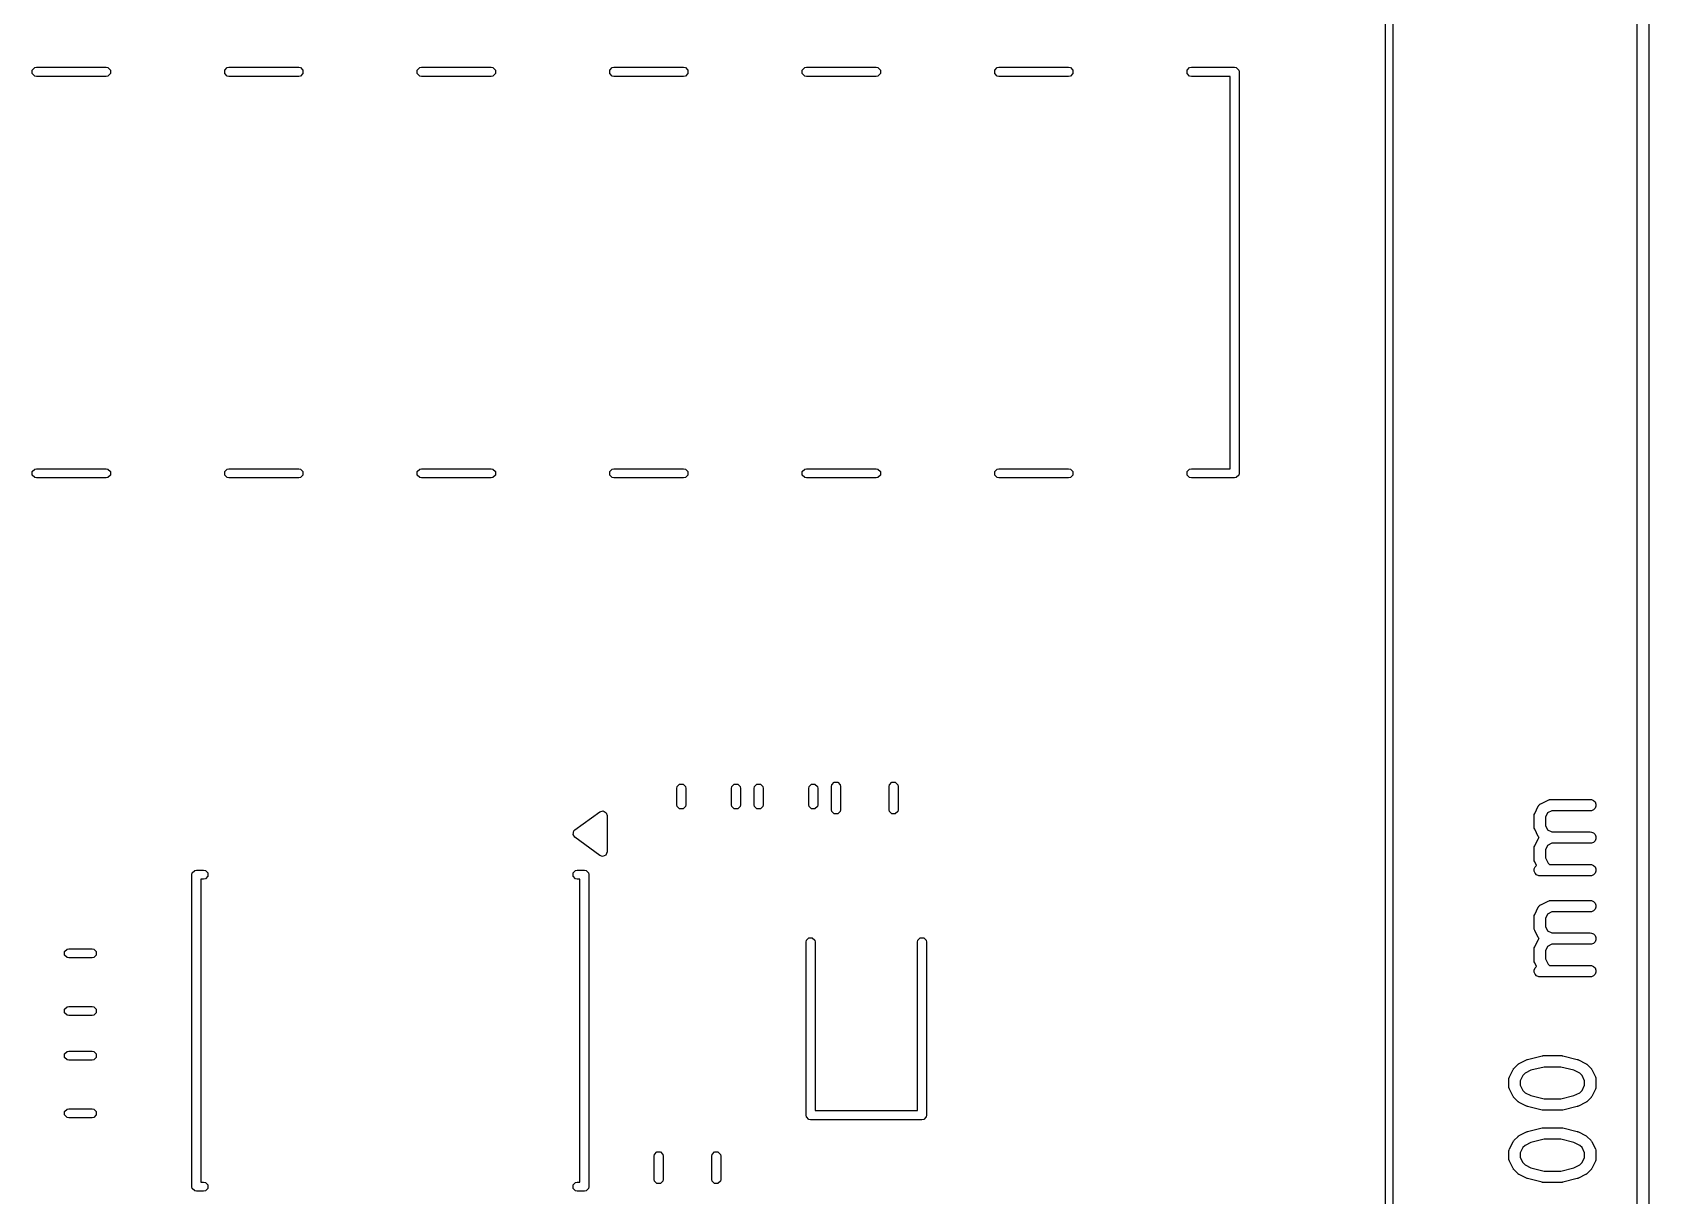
# Model space of a CAD drawing. Header units: inches. Extents: x 4.8 to 6.93, y -5.65 to -3.45.
# Drawn here: x 6.064 to 6.904, y -4.661 to -4.057 of the extents above; entities that cross this region are included whole.
import ezdxf

# ---------------------------------------------------------------- set-up
doc = ezdxf.new("R2010")
doc.units = ezdxf.units.IN
doc.header["$MEASUREMENT"] = 0
doc.layers.add('F.Silkscreen', color=41, linetype='CONTINUOUS', true_color=0xf2eda1)

msp = doc.modelspace()

# ---------------------------------------------------------------- linework, layer by layer
at = {"layer": 'F.Silkscreen', "linetype": 'CONTINUOUS'}
for p, q in [((6.89773, -5.51437), (6.89773, -3.76252)), ((6.90363, -3.76252), (6.90363, -5.51437)), ((6.76682, -5.42998), (6.76682, -4.03116)), ((6.77076, -4.03116), (6.77076, -5.42998)), ((6.06385, -4.07651), (6.06513, -4.07524)), ((6.06385, -4.07832), (6.06385, -4.07651)), ((6.06513, -4.0796), (6.06385, -4.07832)), ((6.06513, -4.07524), (6.06603, -4.07506)), ((6.06603, -4.07978), (6.06513, -4.0796)), ((6.06603, -4.07506), (6.10225, -4.07506)), ((6.10225, -4.07978), (6.06603, -4.07978)), ((6.10225, -4.07506), (6.10316, -4.07524)), ((6.10316, -4.0796), (6.10225, -4.07978)), ((6.10316, -4.07524), (6.10444, -4.07651)), ((6.10444, -4.07832), (6.10316, -4.0796)), ((6.10444, -4.07651), (6.10444, -4.07832)), ((6.16385, -4.07651), (6.16513, -4.07524)), ((6.16385, -4.07832), (6.16385, -4.07651)), ((6.16513, -4.0796), (6.16385, -4.07832)), ((6.16513, -4.07524), (6.16603, -4.07506)), ((6.16603, -4.07978), (6.16513, -4.0796)), ((6.16603, -4.07506), (6.20225, -4.07506)), ((6.20225, -4.07978), (6.16603, -4.07978)), ((6.20225, -4.07506), (6.20316, -4.07524)), ((6.20316, -4.0796), (6.20225, -4.07978)), ((6.20316, -4.07524), (6.20444, -4.07651)), ((6.20444, -4.07832), (6.20316, -4.0796)), ((6.20444, -4.07651), (6.20444, -4.07832)), ((6.26385, -4.07651), (6.26513, -4.07524)), ((6.26385, -4.07832), (6.26385, -4.07651)), ((6.26513, -4.0796), (6.26385, -4.07832)), ((6.26513, -4.07524), (6.26603, -4.07506)), ((6.26603, -4.07978), (6.26513, -4.0796)), ((6.26603, -4.07506), (6.30225, -4.07506)), ((6.30225, -4.07978), (6.26603, -4.07978)), ((6.30225, -4.07506), (6.30316, -4.07524)), ((6.30316, -4.0796), (6.30225, -4.07978)), ((6.30316, -4.07524), (6.30444, -4.07651)), ((6.30444, -4.07832), (6.30316, -4.0796)), ((6.30444, -4.07651), (6.30444, -4.07832)), ((6.36385, -4.07651), (6.36513, -4.07524)), ((6.36385, -4.07832), (6.36385, -4.07651)), ((6.36513, -4.0796), (6.36385, -4.07832)), ((6.36513, -4.07524), (6.36603, -4.07506)), ((6.36603, -4.07978), (6.36513, -4.0796)), ((6.36603, -4.07506), (6.40225, -4.07506)), ((6.40225, -4.07978), (6.36603, -4.07978)), ((6.40225, -4.07506), (6.40316, -4.07524)), ((6.40316, -4.0796), (6.40225, -4.07978)), ((6.40316, -4.07524), (6.40444, -4.07651)), ((6.40444, -4.07832), (6.40316, -4.0796)), ((6.40444, -4.07651), (6.40444, -4.07832)), ((6.46385, -4.07651), (6.46513, -4.07524)), ((6.46385, -4.07832), (6.46385, -4.07651)), ((6.46513, -4.0796), (6.46385, -4.07832)), ((6.46513, -4.07524), (6.46603, -4.07506)), ((6.46603, -4.07978), (6.46513, -4.0796)), ((6.46603, -4.07506), (6.50225, -4.07506)), ((6.50225, -4.07978), (6.46603, -4.07978)), ((6.50225, -4.07506), (6.50316, -4.07524)), ((6.50316, -4.0796), (6.50225, -4.07978)), ((6.50316, -4.07524), (6.50444, -4.07651)), ((6.50444, -4.07832), (6.50316, -4.0796)), ((6.50444, -4.07651), (6.50444, -4.07832)), ((6.56385, -4.07651), (6.56513, -4.07524)), ((6.56385, -4.07832), (6.56385, -4.07651)), ((6.56513, -4.0796), (6.56385, -4.07832)), ((6.56513, -4.07524), (6.56603, -4.07506)), ((6.56603, -4.07978), (6.56513, -4.0796)), ((6.56603, -4.07506), (6.60225, -4.07506)), ((6.60225, -4.07978), (6.56603, -4.07978)), ((6.60225, -4.07506), (6.60316, -4.07524)), ((6.60316, -4.0796), (6.60225, -4.07978)), ((6.60316, -4.07524), (6.60444, -4.07651)), ((6.60444, -4.07832), (6.60316, -4.0796)), ((6.60444, -4.07651), (6.60444, -4.07832)), ((6.66385, -4.07651), (6.66513, -4.07524)), ((6.66385, -4.07832), (6.66385, -4.07651)), ((6.66513, -4.0796), (6.66385, -4.07832)), ((6.66513, -4.07524), (6.66603, -4.07506)), ((6.66603, -4.07978), (6.66513, -4.0796)), ((6.66603, -4.07506), (6.68847, -4.07506)), ((6.68611, -4.07978), (6.66603, -4.07978)), ((6.68611, -4.28372), (6.68611, -4.07978)), ((6.68847, -4.07506), (6.68938, -4.07524)), ((6.68938, -4.07524), (6.69066, -4.07651)), ((6.69066, -4.07651), (6.69084, -4.07742)), ((6.69084, -4.07742), (6.69084, -4.28608)), ((6.06385, -4.28518), (6.06513, -4.2839)), ((6.06385, -4.28698), (6.06385, -4.28518)), ((6.06513, -4.28826), (6.06385, -4.28698)), ((6.06513, -4.2839), (6.06603, -4.28372)), ((6.06603, -4.28844), (6.06513, -4.28826)), ((6.06603, -4.28372), (6.10225, -4.28372)), ((6.10225, -4.28844), (6.06603, -4.28844)), ((6.10225, -4.28372), (6.10316, -4.2839)), ((6.10316, -4.28826), (6.10225, -4.28844)), ((6.10316, -4.2839), (6.10444, -4.28518)), ((6.10444, -4.28698), (6.10316, -4.28826)), ((6.10444, -4.28518), (6.10444, -4.28698)), ((6.16385, -4.28518), (6.16513, -4.2839)), ((6.16385, -4.28698), (6.16385, -4.28518)), ((6.16513, -4.28826), (6.16385, -4.28698)), ((6.16513, -4.2839), (6.16603, -4.28372)), ((6.16603, -4.28844), (6.16513, -4.28826)), ((6.16603, -4.28372), (6.20225, -4.28372)), ((6.20225, -4.28844), (6.16603, -4.28844)), ((6.20225, -4.28372), (6.20316, -4.2839)), ((6.20316, -4.28826), (6.20225, -4.28844)), ((6.20316, -4.2839), (6.20444, -4.28518)), ((6.20444, -4.28698), (6.20316, -4.28826)), ((6.20444, -4.28518), (6.20444, -4.28698)), ((6.26385, -4.28518), (6.26513, -4.2839)), ((6.26385, -4.28698), (6.26385, -4.28518)), ((6.26513, -4.28826), (6.26385, -4.28698)), ((6.26513, -4.2839), (6.26603, -4.28372)), ((6.26603, -4.28844), (6.26513, -4.28826)), ((6.26603, -4.28372), (6.30225, -4.28372)), ((6.30225, -4.28844), (6.26603, -4.28844)), ((6.30225, -4.28372), (6.30316, -4.2839)), ((6.30316, -4.28826), (6.30225, -4.28844)), ((6.30316, -4.2839), (6.30444, -4.28518)), ((6.30444, -4.28698), (6.30316, -4.28826)), ((6.30444, -4.28518), (6.30444, -4.28698)), ((6.36385, -4.28518), (6.36513, -4.2839)), ((6.36385, -4.28698), (6.36385, -4.28518)), ((6.36513, -4.28826), (6.36385, -4.28698)), ((6.36513, -4.2839), (6.36603, -4.28372)), ((6.36603, -4.28844), (6.36513, -4.28826)), ((6.36603, -4.28372), (6.40225, -4.28372)), ((6.40225, -4.28844), (6.36603, -4.28844)), ((6.40225, -4.28372), (6.40316, -4.2839)), ((6.40316, -4.28826), (6.40225, -4.28844)), ((6.40316, -4.2839), (6.40444, -4.28518)), ((6.40444, -4.28698), (6.40316, -4.28826)), ((6.40444, -4.28518), (6.40444, -4.28698)), ((6.46385, -4.28518), (6.46513, -4.2839)), ((6.46385, -4.28698), (6.46385, -4.28518)), ((6.46513, -4.28826), (6.46385, -4.28698)), ((6.46513, -4.2839), (6.46603, -4.28372)), ((6.46603, -4.28844), (6.46513, -4.28826)), ((6.46603, -4.28372), (6.50225, -4.28372)), ((6.50225, -4.28844), (6.46603, -4.28844)), ((6.50225, -4.28372), (6.50316, -4.2839)), ((6.50316, -4.28826), (6.50225, -4.28844)), ((6.50316, -4.2839), (6.50444, -4.28518)), ((6.50444, -4.28698), (6.50316, -4.28826)), ((6.50444, -4.28518), (6.50444, -4.28698)), ((6.56385, -4.28518), (6.56513, -4.2839)), ((6.56385, -4.28698), (6.56385, -4.28518)), ((6.56513, -4.28826), (6.56385, -4.28698)), ((6.56513, -4.2839), (6.56603, -4.28372)), ((6.56603, -4.28844), (6.56513, -4.28826)), ((6.56603, -4.28372), (6.60225, -4.28372)), ((6.60225, -4.28844), (6.56603, -4.28844)), ((6.60225, -4.28372), (6.60316, -4.2839)), ((6.60316, -4.28826), (6.60225, -4.28844)), ((6.60316, -4.2839), (6.60444, -4.28518)), ((6.60444, -4.28698), (6.60316, -4.28826)), ((6.60444, -4.28518), (6.60444, -4.28698)), ((6.66385, -4.28518), (6.66513, -4.2839)), ((6.66385, -4.28698), (6.66385, -4.28518)), ((6.66513, -4.28826), (6.66385, -4.28698)), ((6.66513, -4.2839), (6.66603, -4.28372)), ((6.66603, -4.28844), (6.66513, -4.28826)), ((6.66603, -4.28372), (6.68611, -4.28372)), ((6.68847, -4.28844), (6.66603, -4.28844)), ((6.68938, -4.28826), (6.68847, -4.28844)), ((6.69066, -4.28698), (6.68938, -4.28826)), ((6.69084, -4.28608), (6.69066, -4.28698)), ((6.39871, -4.44975), (6.39889, -4.44884)), ((6.39871, -4.45824), (6.39871, -4.44975)), ((6.39889, -4.44884), (6.40017, -4.44756)), ((6.40017, -4.44756), (6.40198, -4.44756)), ((6.40198, -4.44756), (6.40325, -4.44884)), ((6.40325, -4.44884), (6.40343, -4.44975)), ((6.40343, -4.44975), (6.40343, -4.45824)), ((6.42706, -4.44975), (6.42724, -4.44884)), ((6.42706, -4.45824), (6.42706, -4.44975)), ((6.42724, -4.44884), (6.42851, -4.44756)), ((6.42851, -4.44756), (6.43032, -4.44756)), ((6.43032, -4.44756), (6.4316, -4.44884)), ((6.4316, -4.44884), (6.43178, -4.44975)), ((6.43178, -4.44975), (6.43178, -4.45824)), ((6.43887, -4.44975), (6.43905, -4.44884)), ((6.43887, -4.45824), (6.43887, -4.44975)), ((6.43905, -4.44884), (6.44033, -4.44756)), ((6.44033, -4.44756), (6.44213, -4.44756)), ((6.44213, -4.44756), (6.44341, -4.44884)), ((6.44341, -4.44884), (6.44359, -4.44975)), ((6.44359, -4.44975), (6.44359, -4.45824)), ((6.46721, -4.44975), (6.46739, -4.44884)), ((6.46721, -4.45824), (6.46721, -4.44975)), ((6.46739, -4.44884), (6.46867, -4.44756)), ((6.46867, -4.44756), (6.47048, -4.44756)), ((6.47048, -4.44756), (6.47176, -4.44884)), ((6.47176, -4.44884), (6.47194, -4.44975)), ((6.47194, -4.44975), (6.47194, -4.45824)), ((6.47902, -4.44873), (6.4792, -4.44783)), ((6.47902, -4.46083), (6.47902, -4.44873)), ((6.4792, -4.44783), (6.48048, -4.44655)), ((6.48048, -4.44655), (6.48229, -4.44655)), ((6.48229, -4.44655), (6.48357, -4.44783)), ((6.48357, -4.44783), (6.48375, -4.44873)), ((6.48375, -4.44873), (6.48375, -4.46083)), ((6.50895, -4.44873), (6.50913, -4.44783)), ((6.50895, -4.46083), (6.50895, -4.44873)), ((6.50913, -4.44783), (6.5104, -4.44655)), ((6.5104, -4.44655), (6.51221, -4.44655)), ((6.51221, -4.44655), (6.51349, -4.44783)), ((6.51349, -4.44783), (6.51367, -4.44873)), ((6.51367, -4.44873), (6.51367, -4.46083)), ((6.39889, -4.45914), (6.39871, -4.45824)), ((6.40017, -4.46042), (6.39889, -4.45914)), ((6.40325, -4.45914), (6.40198, -4.46042)), ((6.40343, -4.45824), (6.40325, -4.45914)), ((6.42724, -4.45914), (6.42706, -4.45824)), ((6.42851, -4.46042), (6.42724, -4.45914)), ((6.4316, -4.45914), (6.43032, -4.46042)), ((6.43178, -4.45824), (6.4316, -4.45914)), ((6.43905, -4.45914), (6.43887, -4.45824)), ((6.44033, -4.46042), (6.43905, -4.45914)), ((6.44341, -4.45914), (6.44213, -4.46042)), ((6.44359, -4.45824), (6.44341, -4.45914)), ((6.46739, -4.45914), (6.46721, -4.45824)), ((6.46867, -4.46042), (6.46739, -4.45914)), ((6.47176, -4.45914), (6.47048, -4.46042)), ((6.47194, -4.45824), (6.47176, -4.45914)), ((6.84442, -4.46277), (6.8463, -4.45902)), ((6.8463, -4.45902), (6.84636, -4.45892)), ((6.84636, -4.45892), (6.84637, -4.45888)), ((6.84637, -4.45888), (6.84642, -4.45882)), ((6.84642, -4.45882), (6.8466, -4.45853)), ((6.8466, -4.45853), (6.84688, -4.45829)), ((6.84688, -4.45829), (6.84713, -4.45801)), ((6.84713, -4.45801), (6.84742, -4.45782)), ((6.84742, -4.45782), (6.84747, -4.45777)), ((6.84747, -4.45777), (6.84752, -4.45776)), ((6.84752, -4.45776), (6.84762, -4.4577)), ((6.84762, -4.4577), (6.85137, -4.45582)), ((6.85137, -4.45582), (6.85191, -4.45562)), ((6.85191, -4.45562), (6.85201, -4.45561)), ((6.85201, -4.45561), (6.85211, -4.45557)), ((6.85211, -4.45557), (6.85269, -4.45551)), ((6.85269, -4.45551), (6.87331, -4.45551)), ((6.87331, -4.45551), (6.87389, -4.45557)), ((6.87389, -4.45557), (6.87495, -4.45601)), ((6.87495, -4.45601), (6.87576, -4.45682)), ((6.87576, -4.45682), (6.87621, -4.45789)), ((6.87621, -4.45904), (6.87576, -4.4601)), ((6.87621, -4.45789), (6.87621, -4.45904)), ((6.34575, -4.47137), (6.35874, -4.46192)), ((6.35874, -4.46192), (6.3605, -4.4615)), ((6.3605, -4.4615), (6.36204, -4.46245)), ((6.36204, -4.46245), (6.36249, -4.46384)), ((6.36249, -4.46384), (6.36249, -4.48273)), ((6.40198, -4.46042), (6.40017, -4.46042)), ((6.43032, -4.46042), (6.42851, -4.46042)), ((6.44213, -4.46042), (6.44033, -4.46042)), ((6.47048, -4.46042), (6.46867, -4.46042)), ((6.4792, -4.46173), (6.47902, -4.46083)), ((6.48048, -4.46301), (6.4792, -4.46173)), ((6.48229, -4.46301), (6.48048, -4.46301)), ((6.48357, -4.46173), (6.48229, -4.46301)), ((6.48375, -4.46083), (6.48357, -4.46173)), ((6.50913, -4.46173), (6.50895, -4.46083)), ((6.5104, -4.46301), (6.50913, -4.46173)), ((6.51221, -4.46301), (6.5104, -4.46301)), ((6.51349, -4.46173), (6.51221, -4.46301)), ((6.51367, -4.46083), (6.51349, -4.46173)), ((6.84411, -4.46409), (6.84417, -4.46351)), ((6.84411, -4.46971), (6.84411, -4.46409)), ((6.84417, -4.46351), (6.84421, -4.46341)), ((6.84421, -4.46331), (6.84442, -4.46277)), ((6.84421, -4.46341), (6.84421, -4.46331)), ((6.85114, -4.46254), (6.85002, -4.46479)), ((6.85002, -4.46479), (6.85002, -4.46902)), ((6.85338, -4.46142), (6.85114, -4.46254)), ((6.87331, -4.46142), (6.85338, -4.46142)), ((6.87389, -4.46136), (6.87331, -4.46142)), ((6.87495, -4.46092), (6.87389, -4.46136)), ((6.87576, -4.4601), (6.87495, -4.46092)), ((6.3448, -4.47365), (6.34522, -4.47189)), ((6.34575, -4.47519), (6.3448, -4.47365)), ((6.34522, -4.47189), (6.34575, -4.47137)), ((6.35874, -4.48464), (6.34575, -4.47519)), ((6.84417, -4.47029), (6.84411, -4.46971)), ((6.84421, -4.47039), (6.84417, -4.47029)), ((6.84421, -4.47049), (6.84421, -4.47039)), ((6.84442, -4.47103), (6.84421, -4.47049)), ((6.8463, -4.47478), (6.84442, -4.47103)), ((6.84442, -4.47964), (6.8463, -4.47589)), ((6.84636, -4.47488), (6.8463, -4.47478)), ((6.8463, -4.47589), (6.84636, -4.47579)), ((6.84637, -4.47492), (6.84636, -4.47488)), ((6.84636, -4.47579), (6.84637, -4.47575)), ((6.84642, -4.47498), (6.84637, -4.47492)), ((6.84637, -4.47575), (6.84642, -4.47569)), ((6.8466, -4.47527), (6.84642, -4.47498)), ((6.84642, -4.47569), (6.8466, -4.4754)), ((6.84668, -4.47534), (6.8466, -4.47527)), ((6.8466, -4.4754), (6.84668, -4.47534)), ((6.85002, -4.46902), (6.85114, -4.47126)), ((6.85114, -4.47126), (6.85338, -4.47238)), ((6.85338, -4.47238), (6.87331, -4.47238)), ((6.87331, -4.47238), (6.87389, -4.47244)), ((6.87389, -4.47244), (6.87495, -4.47288)), ((6.87495, -4.47288), (6.87576, -4.4737)), ((6.87576, -4.4737), (6.87621, -4.47476)), ((6.87621, -4.47591), (6.87576, -4.47698)), ((6.87621, -4.47476), (6.87621, -4.47591)), ((6.3618, -4.4844), (6.36013, -4.4851)), ((6.36249, -4.48273), (6.3618, -4.4844)), ((6.84411, -4.48096), (6.84417, -4.48039)), ((6.84411, -4.48659), (6.84411, -4.48096)), ((6.84417, -4.48039), (6.84421, -4.48029)), ((6.84421, -4.48018), (6.84442, -4.47964)), ((6.84421, -4.48029), (6.84421, -4.48018)), ((6.85114, -4.47941), (6.85002, -4.48166)), ((6.85002, -4.48166), (6.85002, -4.48589)), ((6.85338, -4.47829), (6.85114, -4.47941)), ((6.87331, -4.47829), (6.85338, -4.47829)), ((6.87389, -4.47823), (6.87331, -4.47829)), ((6.87495, -4.47779), (6.87389, -4.47823)), ((6.87576, -4.47698), (6.87495, -4.47779)), ((6.14692, -4.49364), (6.1482, -4.49236)), ((6.1482, -4.49236), (6.1491, -4.49218)), ((6.1491, -4.49218), (6.15284, -4.49218)), ((6.15284, -4.49218), (6.15375, -4.49236)), ((6.15375, -4.49236), (6.15503, -4.49364)), ((6.34476, -4.49364), (6.34603, -4.49236)), ((6.34603, -4.49236), (6.34694, -4.49218)), ((6.34694, -4.49218), (6.35068, -4.49218)), ((6.35068, -4.49218), (6.35158, -4.49236)), ((6.35158, -4.49236), (6.35286, -4.49364)), ((6.36013, -4.4851), (6.35874, -4.48464)), ((6.84417, -4.48716), (6.84411, -4.48659)), ((6.84421, -4.48726), (6.84417, -4.48716)), ((6.84417, -4.49163), (6.84461, -4.49057)), ((6.84417, -4.49279), (6.84417, -4.49163)), ((6.84461, -4.49385), (6.84417, -4.49279)), ((6.84421, -4.48737), (6.84421, -4.48726)), ((6.84442, -4.48791), (6.84421, -4.48737)), ((6.84537, -4.48981), (6.84442, -4.48791)), ((6.84461, -4.49057), (6.84537, -4.48981)), ((6.85002, -4.48589), (6.85136, -4.48859)), ((6.85136, -4.48859), (6.85203, -4.48926)), ((6.85203, -4.48926), (6.87331, -4.48926)), ((6.87331, -4.48926), (6.87389, -4.48931)), ((6.87389, -4.48931), (6.87495, -4.48975)), ((6.87495, -4.48975), (6.87576, -4.49057)), ((6.87576, -4.49057), (6.87621, -4.49163)), ((6.87621, -4.49279), (6.87576, -4.49385)), ((6.87621, -4.49163), (6.87621, -4.49279)), ((6.14674, -4.49454), (6.14692, -4.49364)), ((6.14674, -4.65675), (6.14674, -4.49454)), ((6.15284, -4.49691), (6.15147, -4.49691)), ((6.15147, -4.49691), (6.15147, -4.65439)), ((6.15375, -4.49673), (6.15284, -4.49691)), ((6.15503, -4.49545), (6.15375, -4.49673)), ((6.15503, -4.49364), (6.15503, -4.49545)), ((6.34476, -4.49545), (6.34476, -4.49364)), ((6.34603, -4.49673), (6.34476, -4.49545)), ((6.34694, -4.49691), (6.34603, -4.49673)), ((6.34832, -4.49691), (6.34694, -4.49691)), ((6.34832, -4.65439), (6.34832, -4.49691)), ((6.35286, -4.49364), (6.35304, -4.49454)), ((6.35304, -4.49454), (6.35304, -4.65675)), ((6.84542, -4.49466), (6.84461, -4.49385)), ((6.84649, -4.49511), (6.84542, -4.49466)), ((6.84706, -4.49516), (6.84649, -4.49511)), ((6.87331, -4.49516), (6.84706, -4.49516)), ((6.87389, -4.49511), (6.87331, -4.49516)), ((6.87495, -4.49466), (6.87389, -4.49511)), ((6.87576, -4.49385), (6.87495, -4.49466)), ((6.84762, -4.51019), (6.85137, -4.50832)), ((6.85137, -4.50832), (6.85191, -4.50811)), ((6.85191, -4.50811), (6.85201, -4.5081)), ((6.85201, -4.5081), (6.85211, -4.50806)), ((6.85211, -4.50806), (6.85269, -4.508)), ((6.85269, -4.508), (6.87331, -4.508)), ((6.87331, -4.508), (6.87389, -4.50806)), ((6.87389, -4.50806), (6.87495, -4.5085)), ((6.87495, -4.5085), (6.87576, -4.50932)), ((6.87576, -4.50932), (6.87621, -4.51038)), ((6.84411, -4.51658), (6.84417, -4.51601)), ((6.84411, -4.52221), (6.84411, -4.51658)), ((6.84417, -4.51601), (6.84421, -4.51591)), ((6.84421, -4.5158), (6.84442, -4.51526)), ((6.84421, -4.51591), (6.84421, -4.5158)), ((6.84442, -4.51526), (6.8463, -4.51151)), ((6.8463, -4.51151), (6.84636, -4.51142)), ((6.84636, -4.51142), (6.84637, -4.51137)), ((6.84637, -4.51137), (6.84642, -4.51131)), ((6.84642, -4.51131), (6.8466, -4.51102)), ((6.8466, -4.51102), (6.84688, -4.51078)), ((6.84688, -4.51078), (6.84713, -4.5105)), ((6.84713, -4.5105), (6.84742, -4.51032)), ((6.84742, -4.51032), (6.84747, -4.51027)), ((6.84747, -4.51027), (6.84752, -4.51025)), ((6.84752, -4.51025), (6.84762, -4.51019)), ((6.85114, -4.51503), (6.85002, -4.51728)), ((6.85002, -4.51728), (6.85002, -4.52151)), ((6.85338, -4.51391), (6.85114, -4.51503)), ((6.87331, -4.51391), (6.85338, -4.51391)), ((6.87389, -4.51385), (6.87331, -4.51391)), ((6.87495, -4.51341), (6.87389, -4.51385)), ((6.87576, -4.5126), (6.87495, -4.51341)), ((6.87621, -4.51153), (6.87576, -4.5126)), ((6.87621, -4.51038), (6.87621, -4.51153)), ((6.84417, -4.52278), (6.84411, -4.52221)), ((6.84421, -4.52288), (6.84417, -4.52278)), ((6.84421, -4.52299), (6.84421, -4.52288)), ((6.84442, -4.52353), (6.84421, -4.52299)), ((6.8463, -4.52728), (6.84442, -4.52353)), ((6.85002, -4.52151), (6.85114, -4.52375)), ((6.85114, -4.52375), (6.85338, -4.52488)), ((6.85338, -4.52488), (6.87331, -4.52488)), ((6.87331, -4.52488), (6.87389, -4.52493)), ((6.87389, -4.52493), (6.87495, -4.52538)), ((6.87495, -4.52538), (6.87576, -4.52619)), ((6.87576, -4.52619), (6.87621, -4.52725)), ((6.08064, -4.53458), (6.08191, -4.53331)), ((6.08064, -4.53639), (6.08064, -4.53458)), ((6.08191, -4.53331), (6.08282, -4.53313)), ((6.08282, -4.53313), (6.09492, -4.53313)), ((6.09492, -4.53313), (6.09582, -4.53331)), ((6.09582, -4.53331), (6.0971, -4.53458)), ((6.0971, -4.53458), (6.0971, -4.53639)), ((6.46584, -4.52958), (6.46602, -4.52868)), ((6.46584, -4.61954), (6.46584, -4.52958)), ((6.46602, -4.52868), (6.46729, -4.5274)), ((6.46729, -4.5274), (6.4691, -4.5274)), ((6.4691, -4.5274), (6.47038, -4.52868)), ((6.47038, -4.52868), (6.47056, -4.52958)), ((6.47056, -4.52958), (6.47056, -4.61718)), ((6.52371, -4.52958), (6.52389, -4.52868)), ((6.52371, -4.61718), (6.52371, -4.52958)), ((6.52389, -4.52868), (6.52517, -4.5274)), ((6.52517, -4.5274), (6.52698, -4.5274)), ((6.52698, -4.5274), (6.52825, -4.52868)), ((6.52825, -4.52868), (6.52843, -4.52958)), ((6.52843, -4.52958), (6.52843, -4.61954)), ((6.84411, -4.53345), (6.84417, -4.53288)), ((6.84411, -4.53908), (6.84411, -4.53345)), ((6.84417, -4.53288), (6.84421, -4.53278)), ((6.84421, -4.53267), (6.84442, -4.53213)), ((6.84421, -4.53278), (6.84421, -4.53267)), ((6.84442, -4.53213), (6.8463, -4.52838)), ((6.84636, -4.52737), (6.8463, -4.52728)), ((6.8463, -4.52838), (6.84636, -4.52829)), ((6.84637, -4.52742), (6.84636, -4.52737)), ((6.84636, -4.52829), (6.84637, -4.52824)), ((6.84642, -4.52747), (6.84637, -4.52742)), ((6.84637, -4.52824), (6.84642, -4.52819)), ((6.8466, -4.52777), (6.84642, -4.52747)), ((6.84642, -4.52819), (6.8466, -4.52789)), ((6.84668, -4.52783), (6.8466, -4.52777)), ((6.8466, -4.52789), (6.84668, -4.52783)), ((6.85114, -4.53191), (6.85002, -4.53415)), ((6.85002, -4.53415), (6.85002, -4.53838)), ((6.85338, -4.53078), (6.85114, -4.53191)), ((6.87331, -4.53078), (6.85338, -4.53078)), ((6.87389, -4.53073), (6.87331, -4.53078)), ((6.87495, -4.53029), (6.87389, -4.53073)), ((6.87576, -4.52947), (6.87495, -4.53029)), ((6.87621, -4.52841), (6.87576, -4.52947)), ((6.87621, -4.52725), (6.87621, -4.52841)), ((6.08191, -4.53767), (6.08064, -4.53639)), ((6.08282, -4.53785), (6.08191, -4.53767)), ((6.09492, -4.53785), (6.08282, -4.53785)), ((6.09582, -4.53767), (6.09492, -4.53785)), ((6.0971, -4.53639), (6.09582, -4.53767)), ((6.84417, -4.53965), (6.84411, -4.53908)), ((6.84421, -4.53975), (6.84417, -4.53965)), ((6.84417, -4.54413), (6.84461, -4.54306)), ((6.84421, -4.53986), (6.84421, -4.53975)), ((6.84442, -4.5404), (6.84421, -4.53986)), ((6.84537, -4.5423), (6.84442, -4.5404)), ((6.84461, -4.54306), (6.84537, -4.5423)), ((6.85002, -4.53838), (6.85136, -4.54108)), ((6.85136, -4.54108), (6.85203, -4.54175)), ((6.85203, -4.54175), (6.87331, -4.54175)), ((6.87331, -4.54175), (6.87389, -4.54181)), ((6.87389, -4.54181), (6.87495, -4.54225)), ((6.87495, -4.54225), (6.87576, -4.54306)), ((6.87576, -4.54306), (6.87621, -4.54413)), ((6.84417, -4.54528), (6.84417, -4.54413)), ((6.84461, -4.54634), (6.84417, -4.54528)), ((6.84542, -4.54716), (6.84461, -4.54634)), ((6.84649, -4.5476), (6.84542, -4.54716)), ((6.84706, -4.54766), (6.84649, -4.5476)), ((6.87331, -4.54766), (6.84706, -4.54766)), ((6.87389, -4.5476), (6.87331, -4.54766)), ((6.87495, -4.54716), (6.87389, -4.5476)), ((6.87576, -4.54634), (6.87495, -4.54716)), ((6.87621, -4.54528), (6.87576, -4.54634)), ((6.87621, -4.54413), (6.87621, -4.54528)), ((6.08064, -4.56451), (6.08191, -4.56323)), ((6.08064, -4.56631), (6.08064, -4.56451)), ((6.08191, -4.56759), (6.08064, -4.56631)), ((6.08191, -4.56323), (6.08282, -4.56305)), ((6.08282, -4.56777), (6.08191, -4.56759)), ((6.08282, -4.56305), (6.09492, -4.56305)), ((6.09492, -4.56777), (6.08282, -4.56777)), ((6.09492, -4.56305), (6.09582, -4.56323)), ((6.09582, -4.56759), (6.09492, -4.56777)), ((6.09582, -4.56323), (6.0971, -4.56451)), ((6.0971, -4.56631), (6.09582, -4.56759)), ((6.0971, -4.56451), (6.0971, -4.56631)), ((6.08064, -4.58773), (6.08191, -4.58646)), ((6.08064, -4.58954), (6.08064, -4.58773)), ((6.08191, -4.59082), (6.08064, -4.58954)), ((6.08191, -4.58646), (6.08282, -4.58628)), ((6.08282, -4.591), (6.08191, -4.59082)), ((6.08282, -4.58628), (6.09492, -4.58628)), ((6.09492, -4.591), (6.08282, -4.591)), ((6.09492, -4.58628), (6.09582, -4.58646)), ((6.09582, -4.59082), (6.09492, -4.591)), ((6.09582, -4.58646), (6.0971, -4.58773)), ((6.0971, -4.58954), (6.09582, -4.59082)), ((6.0971, -4.58773), (6.0971, -4.58954)), ((6.83373, -4.59511), (6.8356, -4.59323)), ((6.8356, -4.59323), (6.83583, -4.59305)), ((6.83583, -4.59305), (6.83588, -4.59299)), ((6.83588, -4.59299), (6.83597, -4.59293)), ((6.83597, -4.59293), (6.83605, -4.59287)), ((6.83605, -4.59287), (6.83612, -4.59284)), ((6.83612, -4.59284), (6.83637, -4.59268)), ((6.83637, -4.59268), (6.84012, -4.59081)), ((6.84012, -4.59081), (6.84016, -4.59079)), ((6.84016, -4.59079), (6.84018, -4.59078)), ((6.84018, -4.59078), (6.84042, -4.59069)), ((6.84042, -4.59069), (6.84066, -4.5906)), ((6.84066, -4.5906), (6.84068, -4.5906)), ((6.84068, -4.5906), (6.84072, -4.59058)), ((6.84072, -4.59058), (6.84822, -4.58871)), ((6.84822, -4.58871), (6.84832, -4.58869)), ((6.84832, -4.58869), (6.84836, -4.58868)), ((6.84836, -4.58868), (6.84858, -4.58865)), ((6.84858, -4.58865), (6.84879, -4.58862)), ((6.84879, -4.58862), (6.84884, -4.58863)), ((6.84884, -4.58863), (6.84894, -4.58862)), ((6.84894, -4.58862), (6.85831, -4.58862)), ((6.85831, -4.58862), (6.85841, -4.58863)), ((6.85841, -4.58863), (6.85845, -4.58862)), ((6.85845, -4.58862), (6.85867, -4.58865)), ((6.85867, -4.58865), (6.85889, -4.58868)), ((6.85889, -4.58868), (6.85893, -4.58869)), ((6.85893, -4.58869), (6.85903, -4.58871)), ((6.85903, -4.58871), (6.86653, -4.59058)), ((6.86653, -4.59058), (6.86657, -4.5906)), ((6.86657, -4.5906), (6.86659, -4.5906)), ((6.86659, -4.5906), (6.86683, -4.59069)), ((6.86683, -4.59069), (6.86707, -4.59078)), ((6.86707, -4.59078), (6.86709, -4.59079)), ((6.86709, -4.59079), (6.86713, -4.59081)), ((6.86713, -4.59081), (6.87088, -4.59268)), ((6.87088, -4.59268), (6.87113, -4.59284)), ((6.87113, -4.59284), (6.8712, -4.59287)), ((6.8712, -4.59287), (6.87128, -4.59293)), ((6.87128, -4.59293), (6.87137, -4.59299)), ((6.87137, -4.59299), (6.87142, -4.59305)), ((6.87142, -4.59305), (6.87165, -4.59323)), ((6.87165, -4.59323), (6.87352, -4.59511)), ((6.83099, -4.60095), (6.83104, -4.60037)), ((6.83099, -4.6047), (6.83099, -4.60095)), ((6.83104, -4.60037), (6.83108, -4.60027)), ((6.83108, -4.60027), (6.83109, -4.60017)), ((6.83109, -4.60017), (6.8313, -4.59963)), ((6.8313, -4.59963), (6.83317, -4.59588)), ((6.83317, -4.59588), (6.83333, -4.59563)), ((6.83333, -4.59563), (6.83336, -4.59556)), ((6.83336, -4.59556), (6.83343, -4.59548)), ((6.83343, -4.59548), (6.83348, -4.59539)), ((6.83348, -4.59539), (6.83354, -4.59533)), ((6.83354, -4.59533), (6.83373, -4.59511)), ((6.83824, -4.59895), (6.83689, -4.60164)), ((6.83689, -4.60164), (6.83689, -4.604)), ((6.83944, -4.59775), (6.83824, -4.59895)), ((6.84247, -4.59623), (6.83944, -4.59775)), ((6.8493, -4.59453), (6.84247, -4.59623)), ((6.85795, -4.59453), (6.8493, -4.59453)), ((6.86478, -4.59623), (6.85795, -4.59453)), ((6.86781, -4.59775), (6.86478, -4.59623)), ((6.86901, -4.59895), (6.86781, -4.59775)), ((6.87036, -4.60164), (6.86901, -4.59895)), ((6.87036, -4.604), (6.87036, -4.60164)), ((6.87352, -4.59511), (6.87371, -4.59533)), ((6.87371, -4.59533), (6.87377, -4.59539)), ((6.87377, -4.59539), (6.87382, -4.59548)), ((6.87382, -4.59548), (6.87389, -4.59556)), ((6.87389, -4.59556), (6.87392, -4.59563)), ((6.87392, -4.59563), (6.87408, -4.59588)), ((6.87408, -4.59588), (6.87595, -4.59963)), ((6.87595, -4.59963), (6.87616, -4.60017)), ((6.87616, -4.60017), (6.87616, -4.60027)), ((6.87616, -4.60027), (6.87621, -4.60037)), ((6.87621, -4.60037), (6.87626, -4.60095)), ((6.87626, -4.60095), (6.87626, -4.6047)), ((6.83104, -4.60527), (6.83099, -4.6047)), ((6.83108, -4.60537), (6.83104, -4.60527)), ((6.83109, -4.60548), (6.83108, -4.60537)), ((6.8313, -4.60602), (6.83109, -4.60548)), ((6.83317, -4.60977), (6.8313, -4.60602)), ((6.83333, -4.61001), (6.83317, -4.60977)), ((6.83336, -4.61009), (6.83333, -4.61001)), ((6.83343, -4.61017), (6.83336, -4.61009)), ((6.83348, -4.61026), (6.83343, -4.61017)), ((6.83354, -4.61031), (6.83348, -4.61026)), ((6.83373, -4.61053), (6.83354, -4.61031)), ((6.83689, -4.604), (6.83824, -4.6067)), ((6.83824, -4.6067), (6.83944, -4.60789)), ((6.83944, -4.60789), (6.84247, -4.60941)), ((6.84247, -4.60941), (6.8493, -4.61112)), ((6.85795, -4.61112), (6.86478, -4.60941)), ((6.86478, -4.60941), (6.86781, -4.60789)), ((6.86781, -4.60789), (6.86901, -4.6067)), ((6.86901, -4.6067), (6.87036, -4.604)), ((6.87371, -4.61031), (6.87352, -4.61053)), ((6.87377, -4.61026), (6.87371, -4.61031)), ((6.87382, -4.61017), (6.87377, -4.61026)), ((6.87389, -4.61009), (6.87382, -4.61017)), ((6.87392, -4.61001), (6.87389, -4.61009)), ((6.87408, -4.60977), (6.87392, -4.61001)), ((6.87595, -4.60602), (6.87408, -4.60977)), ((6.87616, -4.60548), (6.87595, -4.60602)), ((6.87621, -4.60527), (6.87616, -4.60537)), ((6.87616, -4.60537), (6.87616, -4.60548)), ((6.87626, -4.6047), (6.87621, -4.60527)), ((6.08064, -4.61766), (6.08191, -4.61638)), ((6.08064, -4.61946), (6.08064, -4.61766)), ((6.08191, -4.61638), (6.08282, -4.6162)), ((6.08282, -4.6162), (6.09492, -4.6162)), ((6.09492, -4.6162), (6.09582, -4.61638)), ((6.09582, -4.61638), (6.0971, -4.61766)), ((6.0971, -4.61766), (6.0971, -4.61946)), ((6.47056, -4.61718), (6.52371, -4.61718)), ((6.8356, -4.61241), (6.83373, -4.61053)), ((6.83583, -4.61259), (6.8356, -4.61241)), ((6.83588, -4.61265), (6.83583, -4.61259)), ((6.83597, -4.61271), (6.83588, -4.61265)), ((6.83605, -4.61278), (6.83597, -4.61271)), ((6.83612, -4.6128), (6.83605, -4.61278)), ((6.83637, -4.61296), (6.83612, -4.6128)), ((6.84012, -4.61484), (6.83637, -4.61296)), ((6.84016, -4.61485), (6.84012, -4.61484)), ((6.84018, -4.61486), (6.84016, -4.61485)), ((6.84042, -4.61495), (6.84018, -4.61486)), ((6.84066, -4.61504), (6.84042, -4.61495)), ((6.84068, -4.61504), (6.84066, -4.61504)), ((6.84072, -4.61506), (6.84068, -4.61504)), ((6.84822, -4.61693), (6.84072, -4.61506)), ((6.84832, -4.61695), (6.84822, -4.61693)), ((6.84836, -4.61697), (6.84832, -4.61695)), ((6.84858, -4.61699), (6.84836, -4.61697)), ((6.84879, -4.61702), (6.84858, -4.61699)), ((6.84884, -4.61701), (6.84879, -4.61702)), ((6.84894, -4.61702), (6.84884, -4.61701)), ((6.85831, -4.61702), (6.84894, -4.61702)), ((6.8493, -4.61112), (6.85795, -4.61112)), ((6.85841, -4.61701), (6.85831, -4.61702)), ((6.85845, -4.61702), (6.85841, -4.61701)), ((6.85867, -4.61699), (6.85845, -4.61702)), ((6.85889, -4.61697), (6.85867, -4.61699)), ((6.85893, -4.61695), (6.85889, -4.61697)), ((6.85903, -4.61693), (6.85893, -4.61695)), ((6.86653, -4.61506), (6.85903, -4.61693)), ((6.86657, -4.61504), (6.86653, -4.61506)), ((6.86659, -4.61504), (6.86657, -4.61504)), ((6.86683, -4.61495), (6.86659, -4.61504)), ((6.86707, -4.61486), (6.86683, -4.61495)), ((6.86709, -4.61485), (6.86707, -4.61486)), ((6.86713, -4.61484), (6.86709, -4.61485)), ((6.87088, -4.61296), (6.86713, -4.61484)), ((6.87113, -4.6128), (6.87088, -4.61296)), ((6.8712, -4.61278), (6.87113, -4.6128)), ((6.87128, -4.61271), (6.8712, -4.61278)), ((6.87137, -4.61265), (6.87128, -4.61271)), ((6.87142, -4.61259), (6.87137, -4.61265)), ((6.87165, -4.61241), (6.87142, -4.61259)), ((6.87352, -4.61053), (6.87165, -4.61241)), ((6.08191, -4.62074), (6.08064, -4.61946)), ((6.08282, -4.62092), (6.08191, -4.62074)), ((6.09492, -4.62092), (6.08282, -4.62092)), ((6.09582, -4.62074), (6.09492, -4.62092)), ((6.0971, -4.61946), (6.09582, -4.62074)), ((6.46602, -4.62045), (6.46584, -4.61954)), ((6.46729, -4.62173), (6.46602, -4.62045)), ((6.4682, -4.62191), (6.46729, -4.62173)), ((6.52607, -4.62191), (6.4682, -4.62191)), ((6.52698, -4.62173), (6.52607, -4.62191)), ((6.52825, -4.62045), (6.52698, -4.62173)), ((6.52843, -4.61954), (6.52825, -4.62045)), ((6.84072, -4.62808), (6.84822, -4.6262)), ((6.84822, -4.6262), (6.84832, -4.62619)), ((6.84832, -4.62619), (6.84836, -4.62617)), ((6.84836, -4.62617), (6.84858, -4.62615)), ((6.84858, -4.62615), (6.84879, -4.62612)), ((6.84879, -4.62612), (6.84884, -4.62612)), ((6.84884, -4.62612), (6.84894, -4.62611)), ((6.84894, -4.62611), (6.85831, -4.62611)), ((6.85831, -4.62611), (6.85841, -4.62612)), ((6.85841, -4.62612), (6.85845, -4.62612)), ((6.85845, -4.62612), (6.85867, -4.62615)), ((6.85867, -4.62615), (6.85889, -4.62617)), ((6.85889, -4.62617), (6.85893, -4.62619)), ((6.85893, -4.62619), (6.85903, -4.6262)), ((6.85903, -4.6262), (6.86653, -4.62808)), ((6.8313, -4.63712), (6.83317, -4.63337)), ((6.83317, -4.63337), (6.83333, -4.63312)), ((6.83333, -4.63312), (6.83336, -4.63305)), ((6.83336, -4.63305), (6.83343, -4.63297)), ((6.83343, -4.63297), (6.83348, -4.63288)), ((6.83348, -4.63288), (6.83354, -4.63283)), ((6.83354, -4.63283), (6.83373, -4.6326)), ((6.83373, -4.6326), (6.8356, -4.63073)), ((6.8356, -4.63073), (6.83583, -4.63054)), ((6.83583, -4.63054), (6.83588, -4.63048)), ((6.83588, -4.63048), (6.83597, -4.63043)), ((6.83597, -4.63043), (6.83605, -4.63036)), ((6.83605, -4.63036), (6.83612, -4.63033)), ((6.83612, -4.63033), (6.83637, -4.63018)), ((6.83637, -4.63018), (6.84012, -4.6283)), ((6.83944, -4.63524), (6.83824, -4.63644)), ((6.84247, -4.63373), (6.83944, -4.63524)), ((6.84012, -4.6283), (6.84016, -4.62829)), ((6.84016, -4.62829), (6.84018, -4.62827)), ((6.84018, -4.62827), (6.84042, -4.62819)), ((6.84042, -4.62819), (6.84066, -4.62809)), ((6.84066, -4.62809), (6.84068, -4.62809)), ((6.84068, -4.62809), (6.84072, -4.62808)), ((6.8493, -4.63202), (6.84247, -4.63373)), ((6.85795, -4.63202), (6.8493, -4.63202)), ((6.86478, -4.63373), (6.85795, -4.63202)), ((6.86781, -4.63524), (6.86478, -4.63373)), ((6.86653, -4.62808), (6.86657, -4.62809)), ((6.86657, -4.62809), (6.86659, -4.62809)), ((6.86659, -4.62809), (6.86683, -4.62819)), ((6.86683, -4.62819), (6.86707, -4.62827)), ((6.86707, -4.62827), (6.86709, -4.62829)), ((6.86709, -4.62829), (6.86713, -4.6283)), ((6.86713, -4.6283), (6.87088, -4.63018)), ((6.86901, -4.63644), (6.86781, -4.63524)), ((6.87088, -4.63018), (6.87113, -4.63033)), ((6.87113, -4.63033), (6.8712, -4.63036)), ((6.8712, -4.63036), (6.87128, -4.63043)), ((6.87128, -4.63043), (6.87137, -4.63048)), ((6.87137, -4.63048), (6.87142, -4.63054)), ((6.87142, -4.63054), (6.87165, -4.63073)), ((6.87165, -4.63073), (6.87352, -4.6326)), ((6.87352, -4.6326), (6.87371, -4.63283)), ((6.87371, -4.63283), (6.87377, -4.63288)), ((6.87377, -4.63288), (6.87382, -4.63297)), ((6.87382, -4.63297), (6.87389, -4.63305)), ((6.87389, -4.63305), (6.87392, -4.63312)), ((6.87392, -4.63312), (6.87408, -4.63337)), ((6.87408, -4.63337), (6.87595, -4.63712)), ((6.3869, -4.64086), (6.38708, -4.63995)), ((6.3869, -4.65295), (6.3869, -4.64086)), ((6.38708, -4.63995), (6.38836, -4.63867)), ((6.38836, -4.63867), (6.39017, -4.63867)), ((6.39017, -4.63867), (6.39144, -4.63995)), ((6.39144, -4.63995), (6.39162, -4.64086)), ((6.39162, -4.64086), (6.39162, -4.65295)), ((6.41682, -4.64086), (6.417, -4.63995)), ((6.41682, -4.65295), (6.41682, -4.64086)), ((6.417, -4.63995), (6.41828, -4.63867)), ((6.41828, -4.63867), (6.42009, -4.63867)), ((6.42009, -4.63867), (6.42136, -4.63995)), ((6.42136, -4.63995), (6.42154, -4.64086)), ((6.42154, -4.64086), (6.42154, -4.65295)), ((6.83099, -4.63844), (6.83104, -4.63787)), ((6.83099, -4.64219), (6.83099, -4.63844)), ((6.83104, -4.64277), (6.83099, -4.64219)), ((6.83104, -4.63787), (6.83108, -4.63777)), ((6.83108, -4.64286), (6.83104, -4.64277)), ((6.83108, -4.63777), (6.83109, -4.63766)), ((6.83109, -4.64297), (6.83108, -4.64286)), ((6.83109, -4.63766), (6.8313, -4.63712)), ((6.8313, -4.64351), (6.83109, -4.64297)), ((6.83317, -4.64726), (6.8313, -4.64351)), ((6.83824, -4.63644), (6.83689, -4.63914)), ((6.83689, -4.63914), (6.83689, -4.64149)), ((6.83689, -4.64149), (6.83824, -4.64419)), ((6.87036, -4.63914), (6.86901, -4.63644)), ((6.86901, -4.64419), (6.87036, -4.64149)), ((6.87036, -4.64149), (6.87036, -4.63914)), ((6.87595, -4.64351), (6.87408, -4.64726)), ((6.87595, -4.63712), (6.87616, -4.63766)), ((6.87616, -4.64297), (6.87595, -4.64351)), ((6.87616, -4.63766), (6.87616, -4.63777)), ((6.87616, -4.63777), (6.87621, -4.63787)), ((6.87621, -4.64277), (6.87616, -4.64286)), ((6.87616, -4.64286), (6.87616, -4.64297)), ((6.87621, -4.63787), (6.87626, -4.63844)), ((6.87626, -4.64219), (6.87621, -4.64277)), ((6.87626, -4.63844), (6.87626, -4.64219)), ((6.83333, -4.64751), (6.83317, -4.64726)), ((6.83336, -4.64758), (6.83333, -4.64751)), ((6.83343, -4.64766), (6.83336, -4.64758)), ((6.83348, -4.64775), (6.83343, -4.64766)), ((6.83354, -4.6478), (6.83348, -4.64775)), ((6.83373, -4.64803), (6.83354, -4.6478)), ((6.8356, -4.6499), (6.83373, -4.64803)), ((6.83583, -4.65009), (6.8356, -4.6499)), ((6.83588, -4.65015), (6.83583, -4.65009)), ((6.83597, -4.6502), (6.83588, -4.65015)), ((6.83605, -4.65027), (6.83597, -4.6502)), ((6.83612, -4.6503), (6.83605, -4.65027)), ((6.83637, -4.65046), (6.83612, -4.6503)), ((6.84012, -4.65233), (6.83637, -4.65046)), ((6.83824, -4.64419), (6.83944, -4.64539)), ((6.83944, -4.64539), (6.84247, -4.6469)), ((6.84016, -4.65235), (6.84012, -4.65233)), ((6.84018, -4.65236), (6.84016, -4.65235)), ((6.84042, -4.65245), (6.84018, -4.65236)), ((6.84247, -4.6469), (6.8493, -4.64861)), ((6.8493, -4.64861), (6.85795, -4.64861)), ((6.85795, -4.64861), (6.86478, -4.6469)), ((6.86478, -4.6469), (6.86781, -4.64539)), ((6.86707, -4.65236), (6.86683, -4.65245)), ((6.86709, -4.65235), (6.86707, -4.65236)), ((6.86713, -4.65233), (6.86709, -4.65235)), ((6.87088, -4.65046), (6.86713, -4.65233)), ((6.86781, -4.64539), (6.86901, -4.64419)), ((6.87113, -4.6503), (6.87088, -4.65046)), ((6.8712, -4.65027), (6.87113, -4.6503)), ((6.87128, -4.6502), (6.8712, -4.65027)), ((6.87137, -4.65015), (6.87128, -4.6502)), ((6.87142, -4.65009), (6.87137, -4.65015)), ((6.87165, -4.6499), (6.87142, -4.65009)), ((6.87352, -4.64803), (6.87165, -4.6499)), ((6.87371, -4.6478), (6.87352, -4.64803)), ((6.87377, -4.64775), (6.87371, -4.6478)), ((6.87382, -4.64766), (6.87377, -4.64775)), ((6.87389, -4.64758), (6.87382, -4.64766)), ((6.87392, -4.64751), (6.87389, -4.64758)), ((6.87408, -4.64726), (6.87392, -4.64751)), ((6.14692, -4.65765), (6.14674, -4.65675)), ((6.1482, -4.65893), (6.14692, -4.65765)), ((6.1491, -4.65911), (6.1482, -4.65893)), ((6.15284, -4.65911), (6.1491, -4.65911)), ((6.15147, -4.65439), (6.15284, -4.65439)), ((6.15284, -4.65439), (6.15375, -4.65457)), ((6.15375, -4.65893), (6.15284, -4.65911)), ((6.15375, -4.65457), (6.15503, -4.65584)), ((6.15503, -4.65765), (6.15375, -4.65893)), ((6.15503, -4.65584), (6.15503, -4.65765)), ((6.34476, -4.65584), (6.34603, -4.65457)), ((6.34476, -4.65765), (6.34476, -4.65584)), ((6.34603, -4.65893), (6.34476, -4.65765)), ((6.34603, -4.65457), (6.34694, -4.65439)), ((6.34694, -4.65911), (6.34603, -4.65893)), ((6.34694, -4.65439), (6.34832, -4.65439)), ((6.35068, -4.65911), (6.34694, -4.65911)), ((6.35158, -4.65893), (6.35068, -4.65911)), ((6.35286, -4.65765), (6.35158, -4.65893)), ((6.35304, -4.65675), (6.35286, -4.65765)), ((6.38708, -4.65386), (6.3869, -4.65295)), ((6.38836, -4.65514), (6.38708, -4.65386)), ((6.39017, -4.65514), (6.38836, -4.65514)), ((6.39144, -4.65386), (6.39017, -4.65514)), ((6.39162, -4.65295), (6.39144, -4.65386)), ((6.417, -4.65386), (6.41682, -4.65295)), ((6.41828, -4.65514), (6.417, -4.65386)), ((6.42009, -4.65514), (6.41828, -4.65514)), ((6.42136, -4.65386), (6.42009, -4.65514)), ((6.42154, -4.65295), (6.42136, -4.65386)), ((6.84066, -4.65254), (6.84042, -4.65245)), ((6.84068, -4.65254), (6.84066, -4.65254)), ((6.84072, -4.65255), (6.84068, -4.65254)), ((6.84822, -4.65443), (6.84072, -4.65255)), ((6.84832, -4.65444), (6.84822, -4.65443)), ((6.84836, -4.65446), (6.84832, -4.65444)), ((6.84858, -4.65448), (6.84836, -4.65446)), ((6.84879, -4.65451), (6.84858, -4.65448)), ((6.84884, -4.65451), (6.84879, -4.65451)), ((6.84894, -4.65452), (6.84884, -4.65451)), ((6.85831, -4.65452), (6.84894, -4.65452)), ((6.85841, -4.65451), (6.85831, -4.65452)), ((6.85845, -4.65451), (6.85841, -4.65451)), ((6.85867, -4.65448), (6.85845, -4.65451)), ((6.85889, -4.65446), (6.85867, -4.65448)), ((6.85893, -4.65444), (6.85889, -4.65446)), ((6.85903, -4.65443), (6.85893, -4.65444)), ((6.86653, -4.65255), (6.85903, -4.65443)), ((6.86657, -4.65254), (6.86653, -4.65255)), ((6.86659, -4.65254), (6.86657, -4.65254)), ((6.86683, -4.65245), (6.86659, -4.65254))]:
    msp.add_line(p, q, dxfattribs=at)

doc.saveas('drawing.dxf')
